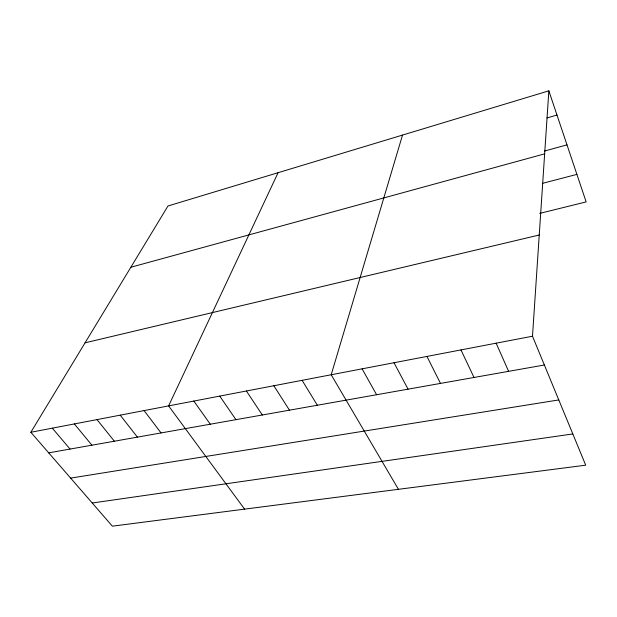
<?xml version="1.0" encoding="UTF-8"?>
<svg xmlns="http://www.w3.org/2000/svg" width="617" height="617" viewBox="0 0 617 617"><rect width="100%" height="100%" fill="white"/><g stroke="black" fill="none" stroke-linecap="round" stroke-linejoin="round"><path stroke-width="0.93" d="M532.494 336.219L548.852 90.83L167.978 205.993L30.85 432.27L112.356 526.17L585.71 465.187L532.494 336.219L30.85 432.27M402.515 135.077L331.198 374.758L398.435 489.312M278.082 172.698L168.611 405.893L244.579 509.133M546.955 117.955L556.981 115.047M544.549 151.042L566.992 144.864M130.858 267.246L544.649 153.849M542.844 183.257L576.903 174.38M539.744 213.389L586.15 201.913L548.852 90.83M85.053 342.828L539.235 235M48.712 452.847L544.371 365.002M70.639 478.106L558.786 399.932M92.257 503.009L572.815 433.944M52.329 428.152L70.045 449.068M74.372 423.933L91.918 445.189M96.992 419.606L114.369 441.209M120.23 415.156L137.398 437.129M144.093 410.583L161.052 432.941M193.815 401.065L210.297 424.211M219.737 396.099L235.949 419.66M246.399 390.993L262.318 414.986M273.84 385.741L289.45 410.182M302.091 380.334L317.362 405.238M362.11 368.843L376.594 394.733M394.008 362.734L408.053 389.165M426.941 356.425L440.507 383.412M460.968 349.908L474.01 377.473M496.13 343.175L508.616 371.341"/></g></svg>
